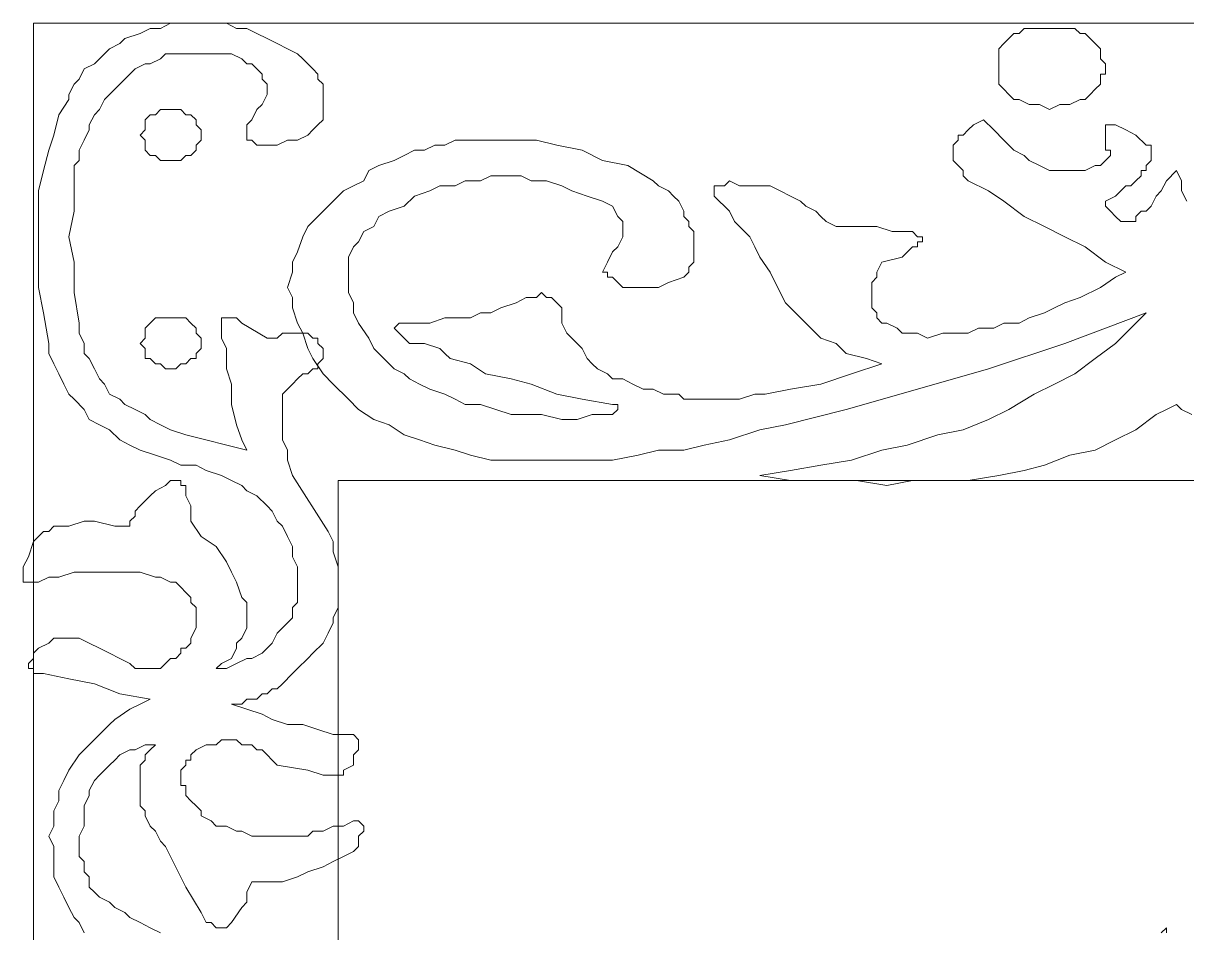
# Model space of a CAD drawing. Extents: x -66030 to 95157, y -13132 to 45879.
# Drawn here: x -18718 to -17823, y 15600 to 16300 of the extents above; entities that cross this region are included whole.
import ezdxf

# ---------------------------------------------------------------- set-up
doc = ezdxf.new("R2010")
doc.units = 0
doc.header["$LTSCALE"] = 100
doc.header["$MEASUREMENT"] = 0
doc.layers.get('0').update_dxf_attribs({"linetype": 'CONTINUOUS'})

msp = doc.modelspace()

# ---------------------------------------------------------------- linework, layer by layer
at = {"lineweight": 0}
for points in [[(-18670.98, 15600.41), (-18674.89, 15608.22), (-18678.79, 15612.13), (-18682.7, 15619.94), (-18686.61, 15627.75), (-18690.51, 15635.56), (-18694.42, 15643.38), (-18694.42, 15651.19), (-18694.42, 15659), (-18694.42, 15666.81), (-18698.32, 15674.62), (-18694.42, 15682.44), (-18694.42, 15690.25), (-18694.42, 15694.15), (-18690.51, 15701.97), (-18690.51, 15709.78), (-18686.61, 15717.59), (-18682.7, 15725.4), (-18674.89, 15737.12), (-18667.08, 15744.93), (-18659.26, 15752.74), (-18651.45, 15760.56), (-18647.55, 15764.46), (-18635.83, 15772.27), (-18628.02, 15776.18), (-18620.2, 15780.09), (-18643.64, 15783.99), (-18663.17, 15791.8), (-18682.7, 15795.71), (-18702.23, 15799.62), (-18710.04, 15799.62), (-18710.04, 15799.62), (-18710.04, 15803.52), (-18713.95, 15803.52), (-18713.95, 15807.43), (-18713.95, 15807.43), (-18713.95, 15807.43), (-18710.04, 15811.33), (-18710.04, 15815.24), (-18710.04, 15815.24), (-18706.14, 15819.15), (-18698.32, 15823.05), (-18694.42, 15826.96), (-18690.51, 15826.96), (-18690.51, 15826.96), (-18682.7, 15826.96), (-18674.89, 15826.96), (-18667.08, 15823.05), (-18659.26, 15819.15), (-18651.45, 15815.24), (-18643.64, 15811.33), (-18635.83, 15807.43), (-18631.92, 15803.52), (-18628.02, 15803.52), (-18624.11, 15803.52), (-18620.2, 15803.52), (-18616.3, 15803.52), (-18612.39, 15803.52), (-18608.49, 15807.43), (-18608.49, 15807.43), (-18604.58, 15811.33), (-18600.67, 15811.33), (-18596.77, 15815.24), (-18596.77, 15819.15), (-18592.86, 15819.15), (-18588.96, 15823.05), (-18588.96, 15826.96), (-18585.05, 15834.77), (-18585.05, 15838.68), (-18585.05, 15842.58), (-18585.05, 15846.49), (-18585.05, 15846.49), (-18585.05, 15850.39), (-18588.96, 15854.3), (-18588.96, 15858.2), (-18592.86, 15862.11), (-18592.86, 15862.11), (-18596.77, 15866.02), (-18600.67, 15869.92), (-18604.58, 15869.92), (-18612.39, 15873.83), (-18616.3, 15873.83), (-18628.02, 15877.73), (-18635.83, 15877.73), (-18647.55, 15877.73), (-18659.26, 15877.73), (-18667.08, 15877.73), (-18678.79, 15877.73), (-18690.51, 15873.83), (-18698.32, 15873.83), (-18706.14, 15869.92), (-18710.04, 15869.92), (-18710.04, 15869.92), (-18713.95, 15869.92), (-18713.95, 15869.92), (-18717.85, 15869.92), (-18717.85, 15873.83), (-18717.85, 15873.83), (-18717.85, 15877.73), (-18717.85, 15881.64), (-18717.85, 15881.64), (-18713.95, 15889.45), (-18710.04, 15901.17), (-18710.04, 15901.17), (-18706.14, 15905.08), (-18702.23, 15908.98), (-18698.32, 15908.98), (-18694.42, 15912.89), (-18690.51, 15912.89), (-18686.61, 15912.89), (-18682.7, 15912.89), (-18670.98, 15916.79), (-18663.17, 15916.79), (-18647.55, 15912.89), (-18635.83, 15912.89), (-18635.83, 15916.79), (-18631.92, 15920.7), (-18631.92, 15924.61), (-18628.02, 15928.51), (-18624.11, 15932.42), (-18620.2, 15936.32), (-18616.3, 15940.23), (-18608.49, 15944.14), (-18604.58, 15948.04), (-18604.58, 15948.04), (-18600.67, 15948.04), (-18600.67, 15948.04), (-18596.77, 15948.04), (-18596.77, 15948.04), (-18596.77, 15944.14), (-18592.86, 15944.14), (-18592.86, 15940.23), (-18592.86, 15936.32), (-18588.96, 15928.51), (-18588.96, 15920.7), (-18588.96, 15916.79), (-18588.96, 15916.79), (-18581.14, 15905.08), (-18569.43, 15897.26), (-18561.62, 15885.55), (-18557.71, 15877.73), (-18553.8, 15869.92), (-18549.9, 15858.2), (-18545.99, 15854.3), (-18545.99, 15850.39), (-18545.99, 15846.49), (-18545.99, 15842.58), (-18545.99, 15838.68), (-18545.99, 15834.77), (-18549.9, 15826.96), (-18553.8, 15823.05), (-18553.8, 15819.15), (-18557.71, 15811.33), (-18565.52, 15807.43), (-18569.43, 15803.52), (-18561.62, 15803.52), (-18553.8, 15807.43), (-18545.99, 15811.33), (-18542.09, 15811.33), (-18534.27, 15815.24), (-18530.37, 15819.15), (-18526.46, 15823.05), (-18522.56, 15830.86), (-18518.65, 15834.77), (-18514.74, 15838.68), (-18510.84, 15842.58), (-18510.84, 15850.39), (-18506.93, 15854.3), (-18506.93, 15862.11), (-18506.93, 15869.92), (-18506.93, 15873.83), (-18506.93, 15881.64), (-18510.84, 15889.45), (-18510.84, 15897.26), (-18514.74, 15905.08), (-18518.65, 15912.89), (-18522.56, 15916.79), (-18526.46, 15924.61), (-18530.37, 15928.51), (-18538.18, 15936.32), (-18545.99, 15940.23), (-18549.9, 15944.14), (-18557.71, 15948.04), (-18565.52, 15951.95), (-18577.24, 15955.85), (-18585.05, 15959.76), (-18596.77, 15959.76), (-18604.58, 15963.67), (-18616.3, 15967.57), (-18628.02, 15971.48), (-18635.83, 15975.38), (-18643.64, 15979.29), (-18651.45, 15987.1), (-18659.26, 15991.01), (-18667.08, 15994.91), (-18670.98, 16002.73), (-18678.79, 16010.54), (-18682.7, 16014.44), (-18686.61, 16022.26), (-18690.51, 16030.07), (-18694.42, 16037.88), (-18698.32, 16045.69), (-18698.32, 16053.5), (-18702.23, 16076.94), (-18706.14, 16096.47), (-18706.14, 16116), (-18706.14, 16135.53), (-18706.14, 16151.15), (-18706.14, 16170.68), (-18702.23, 16186.31), (-18698.32, 16201.93), (-18694.42, 16213.65), (-18690.51, 16229.27), (-18682.7, 16240.99), (-18682.7, 16244.9), (-18678.79, 16252.71), (-18674.89, 16256.61), (-18670.98, 16264.43), (-18663.17, 16268.33), (-18659.26, 16272.24), (-18655.36, 16276.14), (-18651.45, 16280.05), (-18643.64, 16283.96), (-18639.73, 16287.86), (-18628.02, 16291.77), (-18620.2, 16295.67), (-18612.39, 16295.67), (-18604.58, 16299.58), (-18596.77, 16299.58), (-18585.05, 16299.58), (-18577.24, 16299.58), (-18569.43, 16299.58), (-18561.62, 16299.58), (-18553.8, 16295.67), (-18545.99, 16295.67), (-18538.18, 16291.77), (-18530.37, 16287.86), (-18522.56, 16283.96), (-18514.74, 16280.05), (-18506.93, 16276.14), (-18503.03, 16272.24), (-18499.12, 16268.33), (-18495.21, 16264.43), (-18491.31, 16260.52), (-18491.31, 16256.61), (-18487.4, 16252.71), (-18487.4, 16248.8), (-18487.4, 16244.9), (-18487.4, 16240.99), (-18487.4, 16237.08), (-18487.4, 16233.18), (-18487.4, 16229.27), (-18487.4, 16225.37), (-18491.31, 16221.46), (-18495.21, 16217.55), (-18499.12, 16213.65), (-18506.93, 16209.74), (-18514.74, 16209.74), (-18522.56, 16205.84), (-18530.37, 16205.84), (-18534.27, 16205.84), (-18538.18, 16205.84), (-18542.09, 16209.74), (-18545.99, 16209.74), (-18545.99, 16209.74), (-18545.99, 16213.65), (-18545.99, 16213.65), (-18545.99, 16217.55), (-18545.99, 16221.46), (-18542.09, 16225.37), (-18538.18, 16233.18), (-18534.27, 16237.08), (-18530.37, 16244.9), (-18530.37, 16248.8), (-18530.37, 16252.71), (-18534.27, 16256.61), (-18534.27, 16260.52), (-18538.18, 16264.43), (-18538.18, 16264.43), (-18542.09, 16268.33), (-18545.99, 16268.33), (-18549.9, 16272.24), (-18557.71, 16276.14), (-18565.52, 16276.14), (-18573.33, 16276.14), (-18585.05, 16276.14), (-18596.77, 16276.14), (-18600.67, 16276.14), (-18608.49, 16276.14), (-18612.39, 16272.24), (-18620.2, 16268.33), (-18624.11, 16268.33), (-18631.92, 16264.43), (-18635.83, 16260.52), (-18639.73, 16256.61), (-18643.64, 16252.71), (-18647.55, 16248.8), (-18651.45, 16244.9), (-18655.36, 16240.99), (-18659.26, 16233.18), (-18663.17, 16229.27), (-18667.08, 16221.46), (-18667.08, 16217.55), (-18670.98, 16209.74), (-18674.89, 16201.93), (-18674.89, 16194.12), (-18678.79, 16190.21), (-18678.79, 16178.49), (-18678.79, 16170.68), (-18678.79, 16155.06), (-18682.7, 16135.53), (-18678.79, 16116), (-18678.79, 16092.56), (-18674.89, 16069.13), (-18674.89, 16061.32), (-18670.98, 16053.5), (-18670.98, 16045.69), (-18667.08, 16041.79), (-18663.17, 16033.97), (-18659.26, 16026.16), (-18655.36, 16022.26), (-18651.45, 16014.44), (-18643.64, 16010.54), (-18639.73, 16006.63), (-18631.92, 16002.73), (-18624.11, 15998.82), (-18620.2, 15994.91), (-18612.39, 15991.01), (-18604.58, 15987.1), (-18592.86, 15983.2), (-18545.99, 15971.48), (-18549.9, 15979.29), (-18553.8, 15991.01), (-18557.71, 16006.63), (-18557.71, 16022.26), (-18561.62, 16033.97), (-18561.62, 16041.79), (-18561.62, 16049.6), (-18565.52, 16057.41), (-18565.52, 16061.32), (-18565.52, 16069.13), (-18565.52, 16073.03), (-18565.52, 16073.03), (-18565.52, 16073.03), (-18561.62, 16073.03), (-18561.62, 16073.03), (-18561.62, 16073.03), (-18557.71, 16073.03), (-18553.8, 16073.03), (-18549.9, 16069.13), (-18530.37, 16057.41), (-18526.46, 16057.41), (-18522.56, 16057.41), (-18518.65, 16061.32), (-18510.84, 16061.32), (-18506.93, 16061.32), (-18503.03, 16061.32), (-18499.12, 16061.32), (-18495.21, 16057.41), (-18491.31, 16057.41), (-18491.31, 16053.5), (-18487.4, 16049.6), (-18487.4, 16045.69), (-18487.4, 16041.79), (-18491.31, 16037.88), (-18491.31, 16033.97), (-18495.21, 16033.97), (-18499.12, 16030.07), (-18503.03, 16030.07), (-18506.93, 16026.16), (-18510.84, 16022.26), (-18510.84, 16022.26), (-18514.74, 16018.35), (-18518.65, 16014.44), (-18518.65, 16006.63), (-18518.65, 16002.73), (-18518.65, 15998.82), (-18518.65, 15991.01), (-18518.65, 15983.2), (-18518.65, 15979.29), (-18514.74, 15971.48), (-18514.74, 15963.67), (-18510.84, 15951.95), (-18483.5, 15908.98), (-18479.59, 15901.17), (-18479.59, 15893.36), (-18475.68, 15881.64), (-18475.68, 15873.83), (-18475.68, 15866.02), (-18475.68, 15858.2), (-18475.68, 15850.39), (-18479.59, 15842.58), (-18479.59, 15838.68), (-18483.5, 15830.86), (-18487.4, 15823.05), (-18495.21, 15815.24), (-18499.12, 15811.33), (-18506.93, 15803.52), (-18510.84, 15799.62), (-18518.65, 15791.8), (-18522.56, 15787.9), (-18526.46, 15787.9), (-18530.37, 15783.99), (-18534.27, 15783.99), (-18538.18, 15780.09), (-18545.99, 15780.09), (-18549.9, 15776.18), (-18557.71, 15776.18), (-18545.99, 15772.27), (-18534.27, 15768.37), (-18526.46, 15764.46), (-18514.74, 15760.56), (-18503.03, 15760.56), (-18491.31, 15756.65), (-18479.59, 15752.74), (-18467.87, 15752.74), (-18463.97, 15752.74), (-18463.97, 15752.74), (-18460.06, 15748.84), (-18460.06, 15748.84), (-18460.06, 15748.84), (-18460.06, 15744.93), (-18460.06, 15744.93), (-18460.06, 15741.03), (-18463.97, 15737.12), (-18463.97, 15729.31), (-18471.78, 15725.4), (-18471.78, 15725.4), (-18471.78, 15721.5), (-18471.78, 15721.5), (-18471.78, 15721.5), (-18475.68, 15721.5), (-18483.5, 15721.5), (-18487.4, 15721.5), (-18499.12, 15725.4), (-18522.56, 15729.31), (-18526.46, 15733.21), (-18530.37, 15737.12), (-18534.27, 15741.03), (-18538.18, 15741.03), (-18542.09, 15744.93), (-18545.99, 15744.93), (-18549.9, 15744.93), (-18553.8, 15748.84), (-18557.71, 15748.84), (-18561.62, 15748.84), (-18565.52, 15748.84), (-18569.43, 15744.93), (-18573.33, 15744.93), (-18577.24, 15744.93), (-18585.05, 15741.03), (-18588.96, 15737.12), (-18588.96, 15733.21), (-18592.86, 15733.21), (-18592.86, 15729.31), (-18596.77, 15725.4), (-18596.77, 15721.5), (-18596.77, 15717.59), (-18596.77, 15713.68), (-18592.86, 15713.68), (-18592.86, 15709.78), (-18592.86, 15705.87), (-18588.96, 15701.97), (-18585.05, 15698.06), (-18581.14, 15694.15), (-18581.14, 15690.25), (-18573.33, 15686.34), (-18569.43, 15682.44), (-18561.62, 15682.44), (-18553.8, 15678.53), (-18549.9, 15678.53), (-18542.09, 15674.62), (-18534.27, 15674.62), (-18530.37, 15674.62), (-18522.56, 15674.62), (-18514.74, 15674.62), (-18506.93, 15674.62), (-18499.12, 15674.62), (-18495.21, 15678.53), (-18487.4, 15678.53), (-18479.59, 15682.44), (-18471.78, 15682.44), (-18463.97, 15686.34), (-18460.06, 15686.34), (-18460.06, 15686.34), (-18456.15, 15682.44), (-18456.15, 15682.44), (-18456.15, 15678.53), (-18456.15, 15678.53), (-18460.06, 15674.62), (-18460.06, 15666.81), (-18463.97, 15662.91), (-18471.78, 15659), (-18479.59, 15655.09), (-18487.4, 15651.19), (-18499.12, 15647.28), (-18506.93, 15643.38), (-18518.65, 15639.47), (-18530.37, 15639.47), (-18542.09, 15639.47), (-18545.99, 15631.66), (-18545.99, 15623.85), (-18549.9, 15619.94), (-18557.71, 15608.22), (-18557.71, 15608.22), (-18561.62, 15604.32), (-18565.52, 15604.32), (-18569.43, 15604.32), (-18569.43, 15604.32), (-18573.33, 15608.22), (-18577.24, 15608.22), (-18581.14, 15616.03), (-18592.86, 15635.56), (-18608.49, 15666.81), (-18612.39, 15670.72), (-18616.3, 15678.53), (-18620.2, 15682.44), (-18624.11, 15690.25), (-18624.11, 15694.15), (-18628.02, 15698.06), (-18628.02, 15705.87), (-18628.02, 15709.78), (-18628.02, 15713.68), (-18628.02, 15721.5), (-18628.02, 15725.4), (-18628.02, 15729.31), (-18624.11, 15733.21), (-18624.11, 15737.12), (-18620.2, 15741.03), (-18616.3, 15744.93), (-18624.11, 15744.93), (-18631.92, 15741.03), (-18635.83, 15741.03), (-18643.64, 15737.12), (-18647.55, 15733.21), (-18651.45, 15729.31), (-18655.36, 15725.4), (-18659.26, 15721.5), (-18663.17, 15717.59), (-18667.08, 15709.78), (-18667.08, 15705.87), (-18670.98, 15698.06), (-18670.98, 15690.25), (-18670.98, 15682.44), (-18674.89, 15674.62), (-18674.89, 15666.81), (-18674.89, 15659), (-18670.98, 15655.09), (-18670.98, 15647.28), (-18667.08, 15643.38), (-18667.08, 15635.56), (-18663.17, 15631.66), (-18659.26, 15627.75), (-18651.45, 15623.85), (-18647.55, 15619.94), (-18639.73, 15616.03), (-18635.83, 15612.13), (-18628.02, 15608.22), (-18620.2, 15604.32), (-18612.39, 15600.41)], [(-17819.48, 15998.82), (-17827.29, 16002.73), (-17831.2, 16006.63), (-17839.01, 16002.73), (-17846.82, 15998.82), (-17862.45, 15987.1), (-17878.07, 15979.29), (-17893.69, 15971.48), (-17913.22, 15967.57), (-17932.75, 15959.76), (-17948.38, 15955.85), (-17967.91, 15951.95), (-17991.34, 15948.04), (-18010.87, 15948.04), (-18034.31, 15948.04), (-18053.84, 15944.14), (-18077.28, 15948.04), (-18100.71, 15948.04), (-18128.05, 15948.04), (-18151.49, 15951.95), (-18128.05, 15955.85), (-18104.62, 15959.76), (-18081.18, 15963.67), (-18057.75, 15971.48), (-18038.22, 15975.38), (-18014.78, 15983.2), (-17995.25, 15987.1), (-17975.72, 15994.91), (-17960.1, 16002.73), (-17940.57, 16014.44), (-17924.94, 16022.26), (-17909.32, 16030.07), (-17893.69, 16041.79), (-17878.07, 16053.5), (-17874.16, 16057.41), (-17866.35, 16065.22), (-17858.54, 16073.03), (-17854.64, 16076.94), (-17917.13, 16053.5), (-17975.72, 16033.97), (-18030.4, 16018.35), (-18085.09, 16002.73), (-18131.96, 15991.01), (-18151.49, 15987.1), (-18174.92, 15979.29), (-18194.45, 15975.38), (-18210.08, 15971.48), (-18229.61, 15971.48), (-18245.23, 15967.57), (-18264.76, 15963.67), (-18280.39, 15963.67), (-18296.01, 15963.67), (-18311.63, 15963.67), (-18327.26, 15963.67), (-18342.88, 15963.67), (-18358.5, 15963.67), (-18374.13, 15967.57), (-18385.85, 15971.48), (-18401.47, 15975.38), (-18413.19, 15979.29), (-18424.91, 15983.2), (-18436.62, 15991.01), (-18448.34, 15994.91), (-18460.06, 16002.73), (-18467.87, 16010.54), (-18479.59, 16022.26), (-18487.4, 16030.07), (-18495.21, 16041.79), (-18499.12, 16049.6), (-18503.03, 16061.32), (-18506.93, 16069.13), (-18510.84, 16080.84), (-18510.84, 16088.66), (-18514.74, 16096.47), (-18510.84, 16108.19), (-18510.84, 16116), (-18506.93, 16123.81), (-18503.03, 16135.53), (-18499.12, 16143.34), (-18491.31, 16151.15), (-18483.5, 16158.96), (-18475.68, 16166.78), (-18471.78, 16170.68), (-18463.97, 16174.59), (-18456.15, 16178.49), (-18452.25, 16186.31), (-18444.44, 16190.21), (-18432.72, 16194.12), (-18424.91, 16198.02), (-18417.09, 16201.93), (-18409.28, 16201.93), (-18401.47, 16205.84), (-18393.66, 16205.84), (-18385.85, 16209.74), (-18378.03, 16209.74), (-18370.22, 16209.74), (-18362.41, 16209.74), (-18354.6, 16209.74), (-18346.79, 16209.74), (-18338.98, 16209.74), (-18323.35, 16209.74), (-18307.73, 16205.84), (-18288.2, 16201.93), (-18272.57, 16194.12), (-18253.04, 16190.21), (-18233.51, 16178.49), (-18229.61, 16174.59), (-18221.8, 16170.68), (-18217.89, 16166.78), (-18213.98, 16162.87), (-18210.08, 16155.06), (-18210.08, 16151.15), (-18206.17, 16147.25), (-18206.17, 16143.34), (-18202.27, 16139.43), (-18202.27, 16131.62), (-18202.27, 16127.72), (-18202.27, 16123.81), (-18202.27, 16116), (-18206.17, 16112.09), (-18206.17, 16108.19), (-18210.08, 16104.28), (-18221.8, 16100.37), (-18229.61, 16096.47), (-18241.33, 16096.47), (-18249.14, 16096.47), (-18253.04, 16096.47), (-18256.95, 16096.47), (-18260.86, 16100.37), (-18260.86, 16100.37), (-18264.76, 16104.28), (-18268.67, 16104.28), (-18268.67, 16108.19), (-18272.57, 16108.19), (-18268.67, 16116), (-18264.76, 16123.81), (-18260.86, 16127.72), (-18256.95, 16135.53), (-18256.95, 16143.34), (-18256.95, 16143.34), (-18256.95, 16147.25), (-18260.86, 16151.15), (-18264.76, 16158.96), (-18272.57, 16162.87), (-18284.29, 16166.78), (-18296.01, 16170.68), (-18303.82, 16174.59), (-18315.54, 16178.49), (-18327.26, 16178.49), (-18335.07, 16182.4), (-18346.79, 16182.4), (-18358.5, 16182.4), (-18366.32, 16178.49), (-18378.03, 16178.49), (-18385.85, 16174.59), (-18397.56, 16174.59), (-18405.38, 16170.68), (-18417.09, 16166.78), (-18424.91, 16158.96), (-18436.62, 16155.06), (-18444.44, 16151.15), (-18448.34, 16143.34), (-18456.15, 16139.43), (-18460.06, 16131.62), (-18463.97, 16127.72), (-18467.87, 16119.9), (-18467.87, 16112.09), (-18467.87, 16104.28), (-18467.87, 16100.37), (-18467.87, 16092.56), (-18463.97, 16084.75), (-18463.97, 16076.94), (-18460.06, 16069.13), (-18452.25, 16057.41), (-18448.34, 16049.6), (-18444.44, 16045.69), (-18436.62, 16037.88), (-18432.72, 16033.97), (-18424.91, 16030.07), (-18421, 16026.16), (-18413.19, 16022.26), (-18405.38, 16018.35), (-18393.66, 16014.44), (-18385.85, 16010.54), (-18378.03, 16006.63), (-18366.32, 16006.63), (-18354.6, 16002.73), (-18342.88, 15998.82), (-18331.16, 15998.82), (-18319.45, 15998.82), (-18303.82, 15994.91), (-18292.1, 15994.91), (-18280.39, 15998.82), (-18272.57, 15998.82), (-18264.76, 15998.82), (-18260.86, 16002.73), (-18260.86, 16002.73), (-18260.86, 16002.73), (-18260.86, 16006.63), (-18260.86, 16006.63), (-18264.76, 16006.63), (-18288.2, 16010.54), (-18307.73, 16014.44), (-18327.26, 16022.26), (-18342.88, 16026.16), (-18362.41, 16030.07), (-18374.13, 16037.88), (-18389.75, 16041.79), (-18393.66, 16045.69), (-18397.56, 16049.6), (-18409.28, 16053.5), (-18413.19, 16053.5), (-18421, 16053.5), (-18424.91, 16057.41), (-18424.91, 16057.41), (-18428.81, 16061.32), (-18428.81, 16061.32), (-18428.81, 16061.32), (-18432.72, 16065.22), (-18428.81, 16069.13), (-18405.38, 16069.13), (-18393.66, 16073.03), (-18381.94, 16073.03), (-18374.13, 16073.03), (-18366.32, 16076.94), (-18358.5, 16076.94), (-18350.69, 16080.84), (-18338.98, 16084.75), (-18331.16, 16088.66), (-18327.26, 16088.66), (-18323.35, 16088.66), (-18319.45, 16092.56), (-18315.54, 16088.66), (-18315.54, 16088.66), (-18311.63, 16088.66), (-18311.63, 16088.66), (-18307.73, 16084.75), (-18307.73, 16084.75), (-18303.82, 16080.84), (-18303.82, 16076.94), (-18303.82, 16073.03), (-18303.82, 16069.13), (-18299.92, 16061.32), (-18296.01, 16057.41), (-18292.1, 16053.5), (-18288.2, 16049.6), (-18284.29, 16041.79), (-18280.39, 16037.88), (-18276.48, 16033.97), (-18268.67, 16030.07), (-18264.76, 16026.16), (-18256.95, 16026.16), (-18249.14, 16022.26), (-18241.33, 16018.35), (-18233.51, 16018.35), (-18225.7, 16014.44), (-18213.98, 16014.44), (-18210.08, 16010.54), (-18202.27, 16010.54), (-18190.55, 16010.54), (-18182.74, 16010.54), (-18174.92, 16010.54), (-18167.11, 16010.54), (-18155.39, 16014.44), (-18147.58, 16014.44), (-18128.05, 16018.35), (-18104.62, 16022.26), (-18081.18, 16030.07), (-18057.75, 16037.88), (-18069.46, 16041.79), (-18085.09, 16045.69), (-18092.9, 16053.5), (-18104.62, 16057.41), (-18108.52, 16061.32), (-18112.43, 16065.22), (-18116.33, 16069.13), (-18120.24, 16073.03), (-18124.15, 16076.94), (-18128.05, 16080.84), (-18131.96, 16084.75), (-18135.86, 16092.56), (-18143.68, 16108.19), (-18151.49, 16119.9), (-18155.39, 16127.72), (-18159.3, 16135.53), (-18167.11, 16143.34), (-18171.02, 16147.25), (-18174.92, 16155.06), (-18178.83, 16158.96), (-18182.74, 16162.87), (-18182.74, 16162.87), (-18186.64, 16166.78), (-18186.64, 16170.68), (-18186.64, 16170.68), (-18186.64, 16174.59), (-18182.74, 16174.59), (-18178.83, 16174.59), (-18178.83, 16174.59), (-18174.92, 16178.49), (-18167.11, 16174.59), (-18155.39, 16174.59), (-18143.68, 16174.59), (-18135.86, 16170.68), (-18128.05, 16166.78), (-18120.24, 16162.87), (-18116.33, 16158.96), (-18108.52, 16155.06), (-18104.62, 16151.15), (-18100.71, 16147.25), (-18092.9, 16143.34), (-18061.65, 16143.34), (-18061.65, 16143.34), (-18049.93, 16139.43), (-18042.12, 16139.43), (-18038.22, 16139.43), (-18034.31, 16139.43), (-18030.4, 16135.53), (-18026.5, 16135.53), (-18026.5, 16135.53), (-18026.5, 16131.62), (-18030.4, 16131.62), (-18030.4, 16127.72), (-18034.31, 16127.72), (-18042.12, 16119.9), (-18057.75, 16116), (-18061.65, 16108.19), (-18061.65, 16104.28), (-18065.56, 16100.37), (-18065.56, 16092.56), (-18065.56, 16088.66), (-18065.56, 16084.75), (-18065.56, 16080.84), (-18061.65, 16076.94), (-18061.65, 16073.03), (-18057.75, 16069.13), (-18053.84, 16069.13), (-18046.03, 16065.22), (-18042.12, 16061.32), (-18034.31, 16061.32), (-18030.4, 16061.32), (-18022.59, 16057.41), (-18010.87, 16061.32), (-18003.06, 16061.32), (-17991.34, 16061.32), (-17983.53, 16065.22), (-17971.81, 16065.22), (-17964, 16069.13), (-17952.28, 16069.13), (-17944.47, 16073.03), (-17932.75, 16076.94), (-17924.94, 16080.84), (-17917.13, 16084.75), (-17905.41, 16088.66), (-17889.79, 16096.47), (-17878.07, 16104.28), (-17870.26, 16108.19), (-17885.88, 16116), (-17901.51, 16127.72), (-17917.13, 16135.53), (-17932.75, 16143.34), (-17948.38, 16151.15), (-17964, 16162.87), (-17975.72, 16170.68), (-17991.34, 16178.49), (-17995.25, 16182.4), (-17995.25, 16186.31), (-17999.16, 16190.21), (-18003.06, 16194.12), (-18003.06, 16194.12), (-18003.06, 16198.02), (-18003.06, 16201.93), (-18003.06, 16205.84), (-18003.06, 16205.84), (-17999.16, 16209.74), (-17999.16, 16213.65), (-17995.25, 16213.65), (-17991.34, 16217.55), (-17987.44, 16221.46), (-17979.63, 16225.37), (-17971.81, 16217.55), (-17964, 16209.74), (-17956.19, 16201.93), (-17948.38, 16198.02), (-17944.47, 16194.12), (-17936.66, 16190.21), (-17928.85, 16186.31), (-17921.04, 16186.31), (-17913.22, 16186.31), (-17901.51, 16186.31), (-17893.69, 16190.21), (-17889.79, 16190.21), (-17885.88, 16194.12), (-17885.88, 16194.12), (-17885.88, 16194.12), (-17881.98, 16198.02), (-17881.98, 16198.02), (-17881.98, 16201.93), (-17885.88, 16201.93), (-17885.88, 16205.84), (-17885.88, 16213.65), (-17885.88, 16213.65), (-17885.88, 16217.55), (-17885.88, 16217.55), (-17885.88, 16221.46), (-17885.88, 16221.46), (-17881.98, 16221.46), (-17881.98, 16221.46), (-17878.07, 16221.46), (-17870.26, 16217.55), (-17862.45, 16213.65), (-17854.64, 16205.84), (-17850.73, 16205.84), (-17850.73, 16201.93), (-17850.73, 16198.02), (-17850.73, 16198.02), (-17850.73, 16194.12), (-17854.64, 16190.21), (-17854.64, 16186.31), (-17858.54, 16186.31), (-17858.54, 16182.4), (-17862.45, 16178.49), (-17866.35, 16174.59), (-17870.26, 16174.59), (-17878.07, 16166.78), (-17885.88, 16162.87), (-17885.88, 16158.96), (-17881.98, 16155.06), (-17878.07, 16151.15), (-17878.07, 16151.15), (-17874.16, 16147.25), (-17870.26, 16147.25), (-17866.35, 16147.25), (-17862.45, 16147.25), (-17862.45, 16151.15), (-17858.54, 16155.06), (-17854.64, 16155.06), (-17850.73, 16158.96), (-17846.82, 16166.78), (-17842.92, 16170.68), (-17839.01, 16178.49), (-17831.2, 16186.31), (-17827.29, 16178.49), (-17827.29, 16170.68), (-17823.39, 16162.87)], [(-17839.01, 15600.41), (-17839.01, 15604.32), (-17842.92, 15600.41)]]:
    msp.add_lwpolyline(points, dxfattribs=at)
for points in [[(-18710.04, 16299.58), (-16975.79, 16299.58), (-16975.79, 13143.56), (-18710.04, 13143.56), (-18710.04, 16299.58)], [(-17928.85, 16233.18), (-17936.66, 16237.08), (-17944.47, 16237.08), (-17952.28, 16240.99), (-17956.19, 16240.99), (-17960.1, 16244.9), (-17960.1, 16244.9), (-17964, 16248.8), (-17964, 16248.8), (-17967.91, 16252.71), (-17967.91, 16256.61), (-17967.91, 16260.52), (-17967.91, 16260.52), (-17967.91, 16264.43), (-17967.91, 16268.33), (-17967.91, 16272.24), (-17967.91, 16276.14), (-17967.91, 16280.05), (-17964, 16283.96), (-17964, 16283.96), (-17960.1, 16287.86), (-17960.1, 16287.86), (-17956.19, 16291.77), (-17952.28, 16291.77), (-17948.38, 16295.67), (-17944.47, 16295.67), (-17936.66, 16295.67), (-17928.85, 16295.67), (-17921.04, 16295.67), (-17913.22, 16295.67), (-17909.32, 16295.67), (-17905.41, 16291.77), (-17901.51, 16291.77), (-17897.6, 16287.86), (-17897.6, 16287.86), (-17893.69, 16283.96), (-17893.69, 16283.96), (-17889.79, 16280.05), (-17889.79, 16276.14), (-17889.79, 16272.24), (-17885.88, 16268.33), (-17885.88, 16264.43), (-17885.88, 16260.52), (-17889.79, 16260.52), (-17889.79, 16256.61), (-17889.79, 16252.71), (-17893.69, 16248.8), (-17893.69, 16248.8), (-17897.6, 16244.9), (-17897.6, 16244.9), (-17901.51, 16240.99), (-17905.41, 16240.99), (-17913.22, 16237.08), (-17921.04, 16237.08), (-17928.85, 16233.18)], [(-18581.14, 16213.65), (-18581.14, 16209.74), (-18585.05, 16205.84), (-18585.05, 16201.93), (-18588.96, 16198.02), (-18592.86, 16198.02), (-18596.77, 16194.12), (-18600.67, 16194.12), (-18604.58, 16194.12), (-18608.49, 16194.12), (-18612.39, 16194.12), (-18616.3, 16198.02), (-18620.2, 16198.02), (-18624.11, 16201.93), (-18624.11, 16205.84), (-18624.11, 16209.74), (-18628.02, 16213.65), (-18624.11, 16217.55), (-18624.11, 16221.46), (-18624.11, 16225.37), (-18620.2, 16229.27), (-18616.3, 16229.27), (-18612.39, 16233.18), (-18608.49, 16233.18), (-18604.58, 16233.18), (-18600.67, 16233.18), (-18596.77, 16233.18), (-18592.86, 16229.27), (-18588.96, 16229.27), (-18585.05, 16225.37), (-18585.05, 16221.46), (-18581.14, 16217.55), (-18581.14, 16213.65)], [(-18581.14, 16053.5), (-18581.14, 16049.6), (-18585.05, 16045.69), (-18585.05, 16041.79), (-18588.96, 16041.79), (-18592.86, 16037.88), (-18596.77, 16037.88), (-18600.67, 16033.97), (-18604.58, 16033.97), (-18608.49, 16033.97), (-18612.39, 16037.88), (-18616.3, 16037.88), (-18620.2, 16041.79), (-18624.11, 16041.79), (-18624.11, 16045.69), (-18624.11, 16049.6), (-18628.02, 16053.5), (-18624.11, 16057.41), (-18624.11, 16061.32), (-18624.11, 16065.22), (-18620.2, 16069.13), (-18616.3, 16073.03), (-18612.39, 16073.03), (-18608.49, 16073.03), (-18604.58, 16073.03), (-18600.67, 16073.03), (-18596.77, 16073.03), (-18592.86, 16073.03), (-18588.96, 16069.13), (-18585.05, 16065.22), (-18585.05, 16061.32), (-18581.14, 16057.41), (-18581.14, 16053.5)], [(-18475.68, 15948.04), (-17210.15, 15948.04), (-17210.15, 13381.82), (-18475.68, 13381.82), (-18475.68, 15948.04)]]:
    msp.add_lwpolyline(points, close=True, dxfattribs=at)

doc.saveas('drawing.dxf')
